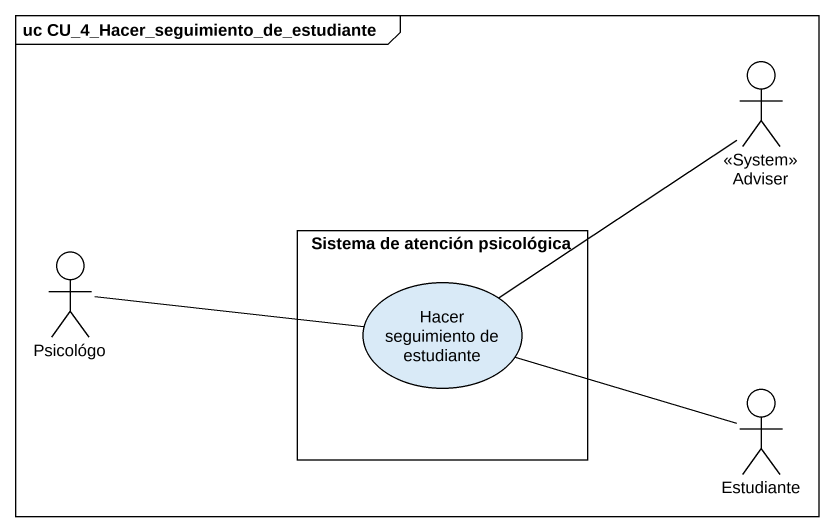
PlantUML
@startuml
mainframe uc CU_4_Hacer_seguimiento_de_estudiante
actor Adviser <<System>>
actor Psicológo
rectangle "Sistema de atención psicológica" as Sistema_de_atención {
  usecase "Hacer seguimiento de estudiante" as Hacer_seguimiento_de
}
actor Estudiante
Adviser -- Hacer_seguimiento_de
Psicológo -right- Hacer_seguimiento_de
Estudiante -left- Hacer_seguimiento_de
@enduml
